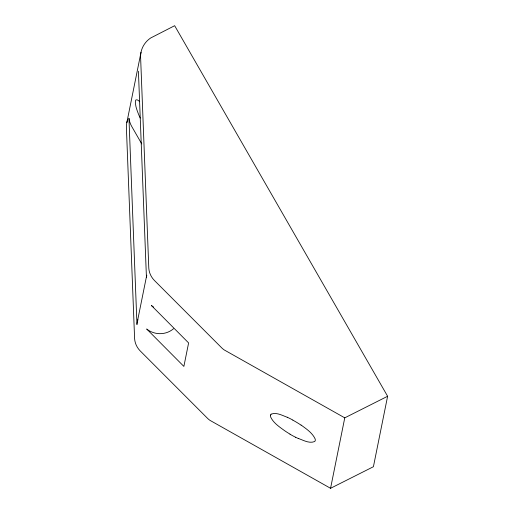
<?xml version="1.0" encoding="UTF-8"?>
<svg xmlns="http://www.w3.org/2000/svg" width="514" height="514" viewBox="0 0 514 514"><rect width="100%" height="100%" fill="white"/><g stroke="black" fill="none" stroke-linecap="round" stroke-linejoin="round"><path stroke-width="0.77" d="M126.81 122.717L141.016 52.267M137.277 322.137L146.747 275.17A20.354 19.249 11.4 0 0 146.439 277.573L138.42 71.273M127.568 119.903A24.531 23.194 11.4 0 0 126.431 128.526L134.604 338.7A20.348 19.236 11.4 0 0 140.091 350.792L207.116 417.914A20.322 19.211 11.4 0 0 209.988 420.368L330.56 488.3L344.765 417.85L387.614 396.268L174.657 25.7L150.641 38.004A24.531 23.194 11.4 0 0 140.637 58.076L148.803 268.25A20.348 19.236 11.4 0 0 154.296 280.348L221.322 347.464A20.322 19.211 11.4 0 0 224.194 349.918L344.765 417.85M387.614 396.268L373.415 466.718L330.56 488.3M271.09 414.168C276.429 412.003 282.263 415.485 287.262 417.272M298.409 438.468C303.408 440.254 309.242 443.736 314.581 441.571A18.934 5.847 31.2 0 0 315.146 438.943C312.345 432.82 306.363 428.933 301.114 425.065M292.845 420.047L291.438 419.302A29.728 9.175 31.3 0 0 287.249 417.246M290.012 434.112L288.617 433.276A29.728 9.136 31.3 0 1 284.576 430.661C279.32 426.826 273.319 422.932 270.557 416.809A18.986 5.834 31.6 0 1 270.448 415.273M141.78 143.939L131.802 126.572A24.524 23.188 11.4 0 1 128.95 118.239L136.962 324.533A20.354 19.249 11.4 0 1 137.913 319.804M173.539 328.709A20.354 19.243 11.4 0 1 147.698 329.763L146.689 329.005L183.877 366.418L188.612 342.934L151.424 305.522L152.433 306.286A20.354 19.243 11.4 0 0 153.493 306.98M140.181 118.047A22.07 4.587 63.3 0 1 135.985 106.719L135.394 103.34A21.974 4.035 68.6 0 1 136.101 99.832L137.354 99.934A22.07 4.587 63.3 0 1 139.744 101.746M292.839 420.163A30.197 9.162 31.3 0 1 298.364 423.388A29.716 9.136 31.3 0 1 301.031 425.117M270.409 415.254A18.986 5.847 31.2 0 1 271.109 414.181M295.666 437.279A30.197 9.438 31.4 0 1 289.973 434.208M298.454 438.577A29.716 9.168 31.3 0 1 295.659 437.26"/></g></svg>
